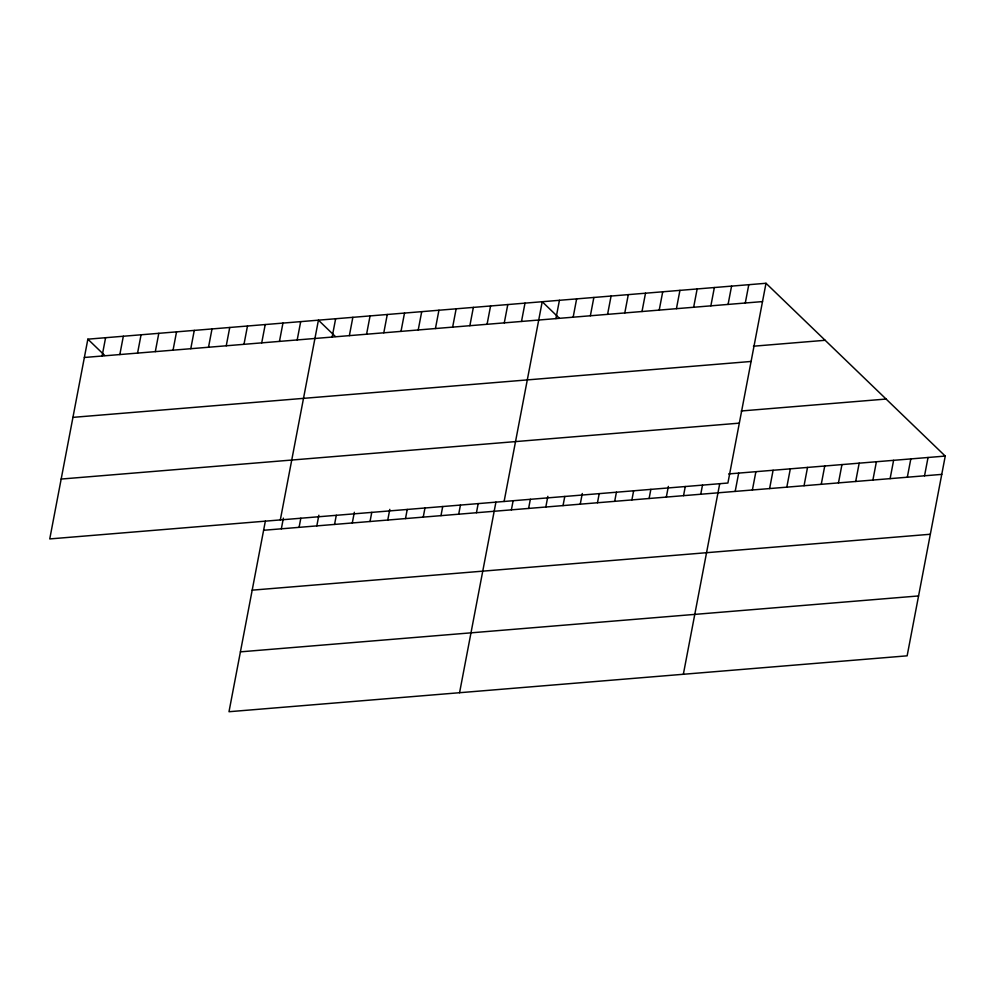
<?xml version="1.0" encoding="UTF-8"?>
<svg xmlns="http://www.w3.org/2000/svg" width="995" height="995" viewBox="0 0 995 995"><rect width="100%" height="100%" fill="white"/><g stroke="black" fill="none" stroke-linecap="round" stroke-linejoin="round"><path stroke-width="1.49" d="M87.858 339.171L49.75 538.929L727.905 483.023L766.001 283.276L87.858 339.171L104.761 355.464M102.099 356.023L105.594 337.715M119.835 354.556L123.33 336.248M137.571 353.101L141.066 334.793M155.307 351.633L158.802 333.325M173.043 350.178L176.538 331.87M190.779 348.71L194.274 330.402M208.515 347.243L212.01 328.947M226.251 345.787L229.745 327.479M243.986 344.32L247.481 326.012M261.722 342.865L265.217 324.557M279.458 341.397L282.953 323.089M297.194 339.942L300.689 321.634M265.354 521.131L228.999 711.723L907.141 655.829L945.25 456.071L766.001 283.276M280.316 519.925L318.425 320.166L335.327 336.459M281.349 528.818L283.376 518.134M332.143 337.056L335.638 318.748M299.085 527.35L300.826 518.196M349.357 335.638L352.852 317.33M316.82 525.895L318.86 515.211M366.583 334.221L370.065 315.912M334.556 524.427L336.298 515.273M383.796 332.803L387.279 314.495M352.292 522.972L354.332 512.288M401.01 331.385L404.505 313.077M370.028 521.504L371.769 512.35M418.223 329.967L421.718 311.659M387.764 520.049L389.804 509.365M435.437 328.537L438.932 310.241M405.5 518.582L407.241 509.428M452.65 327.119L456.145 308.811M423.236 517.114L424.977 507.972M469.864 325.701L473.359 307.393M440.972 515.659L442.713 506.505M487.077 324.283L490.572 305.975M458.707 514.191L460.449 505.037M504.291 322.865L507.786 304.557M476.443 512.736L478.185 503.582M521.504 321.447L524.999 303.139M459.566 692.719L495.92 502.114M504.104 501.48L542.213 301.721L559.115 318.014M511.393 509.85L513.134 500.696M555.931 318.611L559.426 300.303M528.606 508.433L530.36 499.279M573.157 317.194L576.64 298.886M545.82 507.015L547.859 496.331M590.371 315.776L593.853 297.468M563.033 505.597L564.787 496.443M607.584 314.345L611.079 296.05M580.247 504.179L582.286 493.495M624.798 312.927L628.293 294.619M597.473 502.761L599.214 493.607M642.011 311.51L645.506 293.202M614.686 501.343L616.427 492.189M659.225 310.092L662.72 291.784M631.9 499.913L633.641 490.771M676.438 308.674L679.933 290.366M649.113 498.495L650.854 489.341M693.652 307.256L697.147 288.948M666.327 497.077L668.366 486.406M710.865 305.838L714.36 287.53M683.54 495.659L685.281 486.505M728.079 304.42L731.574 286.112M700.754 494.241L702.495 485.087M745.292 303.002L748.787 284.694M683.354 674.274L719.721 483.669M735.181 491.406L738.676 473.098M752.394 489.988L755.889 471.68M769.608 488.57L773.103 470.262M786.821 487.152L790.316 468.844M804.047 485.722L807.53 467.426M821.261 484.304L824.743 465.996M838.474 482.886L841.957 464.578M855.688 481.468L859.182 463.16M872.901 480.05L876.396 461.742M890.115 478.632L893.609 460.324M907.328 477.214L910.823 458.906M924.542 475.797L928.036 457.489M84.364 357.479L762.518 301.584M753.426 346.21L825.154 340.29M72.946 417.365L751.088 361.459M741.213 410.985L886.097 399.045M61.168 479.055L739.322 423.149M728.639 473.931L945.25 456.071M263.613 530.273L941.755 474.379M252.183 590.159L930.337 534.253M240.417 651.849L918.572 595.943"/></g></svg>
